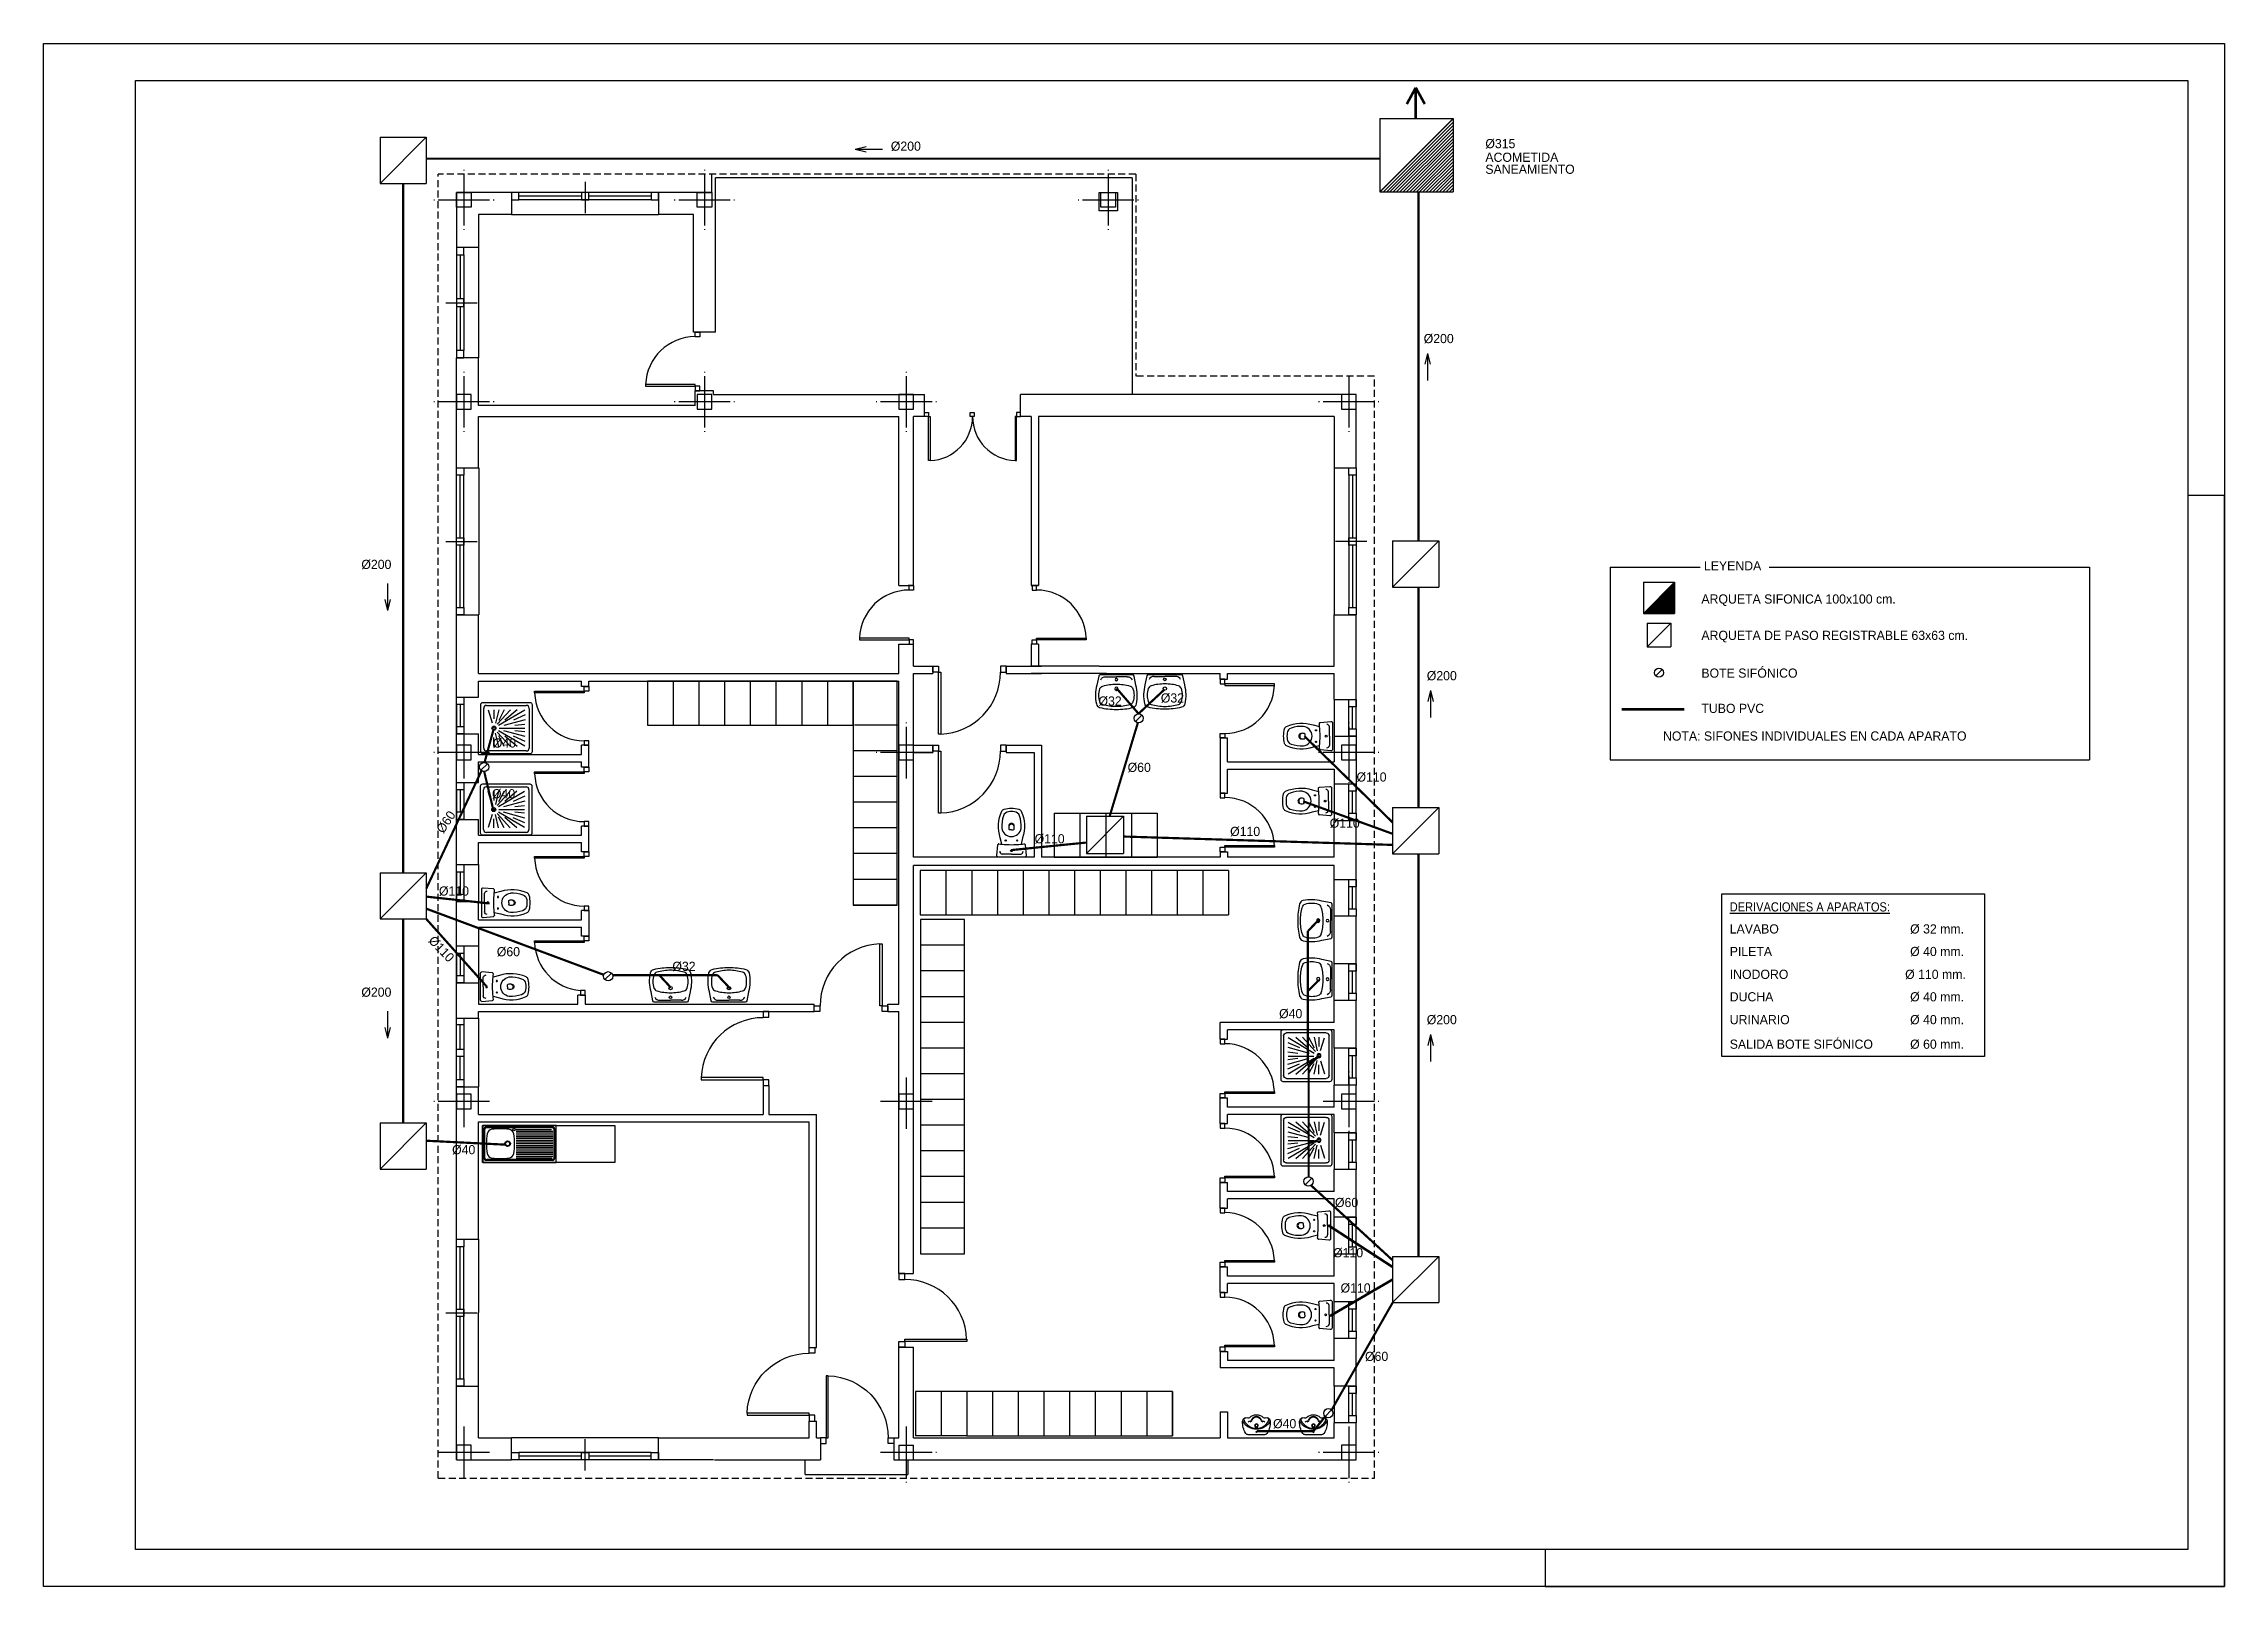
# Model space of a CAD drawing. Header units: millimetres. Extents: x -2831 to 26869, y -2147 to 18853.
import ezdxf

# ---------------------------------------------------------------- set-up
doc = ezdxf.new("R2010")
doc.units = ezdxf.units.MM
doc.header["$LTSCALE"] = 15
for name, pattern in [('CYPELINEA', [0]), ('PUNTOS', [0.25, 0, -0.25]), ('TRAZOS', [19.05, 12.7, -6.35])]:
    doc.linetypes.add(name, pattern=pattern)
for name, color, linetype in [('00-SANEAMIENTO', 4, 'Continuous'), ('015', 1, 'Continuous'), ('07', 6, 'Continuous'), ('CARPINTERIA', 1, 'Continuous'), ('CUBIERTA', 2, 'Continuous'), ('MOBI', 2, 'Continuous'), ('PILAR_EJES', 1, 'CYPELINEA'), ('PILAR_RECT', 2, 'CYPELINEA'), ('SANITARIOS', 1, 'Continuous'), ('TABIQUERIA', 5, 'Continuous')]:
    doc.layers.add(name, color=color, linetype=linetype)
doc.styles.add('STYLE1', font='')
doc.styles.get('STYLE1').set_extended_font_data('Univers')

# ---------------------------------------------------------------- blocks, each defined once
blk = doc.blocks.new('A$C210814F2')
at = {"layer": 'CARPINTERIA'}
for points in [[(-237, 686), (-315, 686), (-315, 608), (-237, 608)], [(-237, -314), (-315, -314), (-315, -236), (-237, -236)], [(-237, -236), (-237, -207), (607, -207), (607, -236)]]:
    blk.add_lwpolyline(points, close=True, dxfattribs=at)
blk.add_arc((-237, -236), 844, 1.9991, 90, dxfattribs=at)
blk = doc.blocks.new('ENC')
for points in [[(0, 0), (0, 297), (-10, 297)], [(-185, 10), (-185, 0), (0, 0)]]:
    blk.add_lwpolyline(points)
blk = doc.blocks.new('A2h')
at = {"layer": '015'}
blk.add_lwpolyline([(-594, 0), (-594, 420), (0, 420), (0, 0)], close=True, dxfattribs=at)
at = {"layer": '07'}
blk.add_lwpolyline([(-569, 10), (-569, 410), (-10, 410), (-10, 10)], close=True, dxfattribs=at)
at = {"layer": '015'}
blk.add_blockref('ENC', (0, 0), dxfattribs=at)
blk = doc.blocks.new('012302')
for p, q in [((-0.31, -0.62), (-0.31, -0.08)), ((-0.27, -0.04), (0.27, -0.04)), ((-0.25, -0.18), (-0.125, -0.18)), ((-0.25, -0.245), (-0.068, -0.203)), ((-0.25, -0.405), (-0.055, -0.225)), ((-0.25, -0.32), (-0.105, -0.245)), ((-0.246, -0.6), (-0.035, -0.243)), ((-0.069, -0.159), (-0.245, -0.105)), ((-0.005, -0.6), (-0.005, -0.25)), ((0.246, -0.6), (0.035, -0.243)), ((0.25, -0.405), (0.055, -0.225)), ((0.25, -0.245), (0.068, -0.203)), ((0.069, -0.159), (0.245, -0.105)), ((0.25, -0.32), (0.105, -0.245)), ((0.25, -0.18), (0.125, -0.18)), ((0.31, -0.08), (0.31, -0.62)), ((-0.25, -0.495), (-0.11, -0.33)), ((-0.181, -0.604), (-0.111, -0.444)), ((-0.115, -0.603), (-0.035, -0.313)), ((-0.05, -0.601), (-0.035, -0.466)), ((0.115, -0.603), (0.035, -0.313)), ((0.05, -0.601), (0.035, -0.466)), ((0.25, -0.495), (0.11, -0.33)), ((0.181, -0.604), (0.111, -0.444)), ((0.27, -0.66), (-0.27, -0.66))]:
    blk.add_line(p, q)
blk.add_lwpolyline([(-0.35, -0.67), (-0.35, -0.03, -0.414214), (-0.32, 0), (0.32, 0, -0.414214), (0.35, -0.03), (0.35, -0.67, -0.414214), (0.32, -0.7), (-0.32, -0.7, -0.414214)], format="xyb", close=True)
for radius in [0.0275, 0.0169, 0.0169]:
    blk.add_circle((0, -0.18), radius)
for centre, start, end in [((-0.27, -0.08), 90, 180), ((0.27, -0.08), 0, 90), ((-0.27, -0.62), 180, 270), ((0.27, -0.62), 270, 0)]:
    blk.add_arc(centre, 0.04, start, end)
blk = doc.blocks.new('012114')
for p, q in [((0, -0.041), (-0.126, -0.041)), ((0, -0.041), (0.126, -0.041)), ((0, -0.372), (-0.025, -0.372)), ((0, -0.372), (0.025, -0.372))]:
    blk.add_line(p, q)
blk.add_lwpolyline([(0.17, -0.179, 0.006856), (0.131, -0.175), (0.152, -0.264, -0.190618), (0.133, -0.625, -0.225225), (0.1, -0.652, -0.063558), (0, -0.665, -0.063558), (-0.1, -0.652, -0.225225), (-0.133, -0.625, -0.190618), (-0.152, -0.264), (-0.131, -0.175, 0.006856), (-0.17, -0.179, -0.425204), (-0.187, -0.165), (-0.2, -0.024, -0.440217), (-0.179, 0), (0, 0), (0.179, 0, -0.440217), (0.2, -0.024), (0.187, -0.165)], format="xyb")
for centre, radius in [((-0.078, -0.225), 0.008), ((0, -0.087), 0.0125), ((0.078, -0.225), 0.008)]:
    blk.add_circle(centre, radius)
for centre, radius, start, end in [((-0.122, -0.078), 0.0372, 96.0407, 181.7016), ((0, -0.412), 0.133, 6.8934, 173.1066), ((0, -1.582), 1.413, 90, 95.3323), ((0, -1.582), 1.413, 84.6677, 90), ((0.122, -0.078), 0.0372, 358.2984, 83.9593), ((0.172, -0.164), 0.015, 263.0963, 355.2379), ((0.314, -0.419), 0.447, 176.9791, 198.8669), ((-0.033, -0.538), 0.08, 198.8669, 263.0722), ((0.087, -0.406), 0.125, 168.5881, 191.4119), ((0, -0.408), 0.0386, 195.7788, 344.2212), ((-0.025, -0.382), 0.01, 90, 180), ((0, -0.422), 0.0366, 195.2314, 344.7686), ((0.025, -0.382), 0.01, 0, 90), ((-0.087, -0.406), 0.125, 348.5881, 11.4119), ((0.033, -0.538), 0.08, 276.9278, 341.1331), ((-0.314, -0.419), 0.447, 341.1331, 3.0209), ((0, -0.268), 0.352, 263.0722, 270), ((0, -0.268), 0.352, 270, 276.9278)]:
    blk.add_arc(centre, radius, start, end)
blk = doc.blocks.new('012102')
for p in [(-0.148, -0.025), (0.148, -0.025)]:
    blk.add_line(p, (0, -0.025))
blk.add_lwpolyline([(0.221, 0, -0.356176), (0.241, -0.016), (0.266, -0.14, -0.119815), (0.273, -0.396, -0.294219), (0.228, -0.444, -0.064372), (0, -0.47, -0.064372), (-0.228, -0.444, -0.294219), (-0.273, -0.396, -0.119815), (-0.266, -0.14), (-0.241, -0.016, -0.356176), (-0.221, 0), (0, 0)], format="xyb", close=True)
at = {"linetype": 'PUNTOS'}
for centre in [(-0.1, -0.065), (0.1, -0.065)]:
    blk.add_circle(centre, 0.015, dxfattribs=at)
for centre, radius in [((0, -0.19), 0.023), ((0, -0.065), 0.0175)]:
    blk.add_circle(centre, radius)
for centre, radius, start, end in [((0.04, -0.279), 0.28, 161.6517, 198.3483), ((-0.169, -0.21), 0.06, 106.3491, 161.6517), ((-0.151, -0.092), 0.067, 87.0352, 159.0483), ((-0.007, -0.761), 0.634, 89.3416, 106.3491), ((0.007, -0.761), 0.634, 73.6509, 90.6584), ((0.151, -0.092), 0.067, 20.9517, 92.9648), ((0.169, -0.21), 0.06, 18.3483, 73.6509), ((-0.04, -0.279), 0.28, 341.6517, 18.3483), ((-0.169, -0.349), 0.06, 198.3483, 253.6509), ((-0.007, 0.202), 0.634, 253.6509, 270.6584), ((0.007, 0.202), 0.634, 269.3416, 286.3491), ((0.169, -0.349), 0.06, 286.3491, 341.6517)]:
    blk.add_arc(centre, radius, start, end)
blk = doc.blocks.new('012304P')
blk.add_lwpolyline([(0, 0), (0.139, 0, -0.259052), (0.182, -0.024, -0.1508), (0.235, -0.226, -0.510627), (0.149, -0.288, 0.270755), (0.115, -0.296, -0.187142), (0, -0.34, -0.187142), (-0.115, -0.296, 0.270755), (-0.149, -0.288, -0.510627), (-0.235, -0.226, -0.1508), (-0.182, -0.024, -0.259052), (-0.139, 0)], format="xyb", close=True)
for centre, radius, start, end in [((-0.001, -0.38), 0.28, 89.8755, 146.7496), ((-0.18, -0.256), 0.0335, 161.2025, 248.7958), ((-0.001, -0.341), 0.231, 89.6858, 155.5464), ((-0.107, -0.184), 0.0451, 217.5015, 267.7203), ((-0.111, -0.253), 0.0242, 23.2605, 86.4228), ((-0.093, -0.21), 0.0141, 199.0265, 265.042), ((-0.111, -0.253), 0.0342, 23.2605, 60.8345), ((0.001, -0.217), 0.093, 196.7314, 269.566), ((0.001, -0.217), 0.083, 196.7314, 269.566), ((0, -0.155), 0.0312, 90, 270), ((0, -0.155), 0.023, 90, 270), ((0, -0.05), 0.0102, 90, 270), ((0, -0.05), 0.0102, 270, 90), ((0.001, -0.38), 0.28, 33.2504, 90.1245), ((0.001, -0.341), 0.231, 24.4536, 90.3142), ((0, -0.155), 0.0312, 270, 90), ((0, -0.155), 0.023, 270, 90), ((-0.001, -0.217), 0.083, 270.434, 343.2686), ((-0.001, -0.217), 0.093, 270.434, 343.2686), ((0.111, -0.253), 0.0342, 119.1655, 156.7395), ((0.111, -0.253), 0.0242, 93.5772, 156.7395), ((0.093, -0.21), 0.0141, 274.958, 340.9735), ((0.107, -0.184), 0.0451, 272.2797, 322.4985), ((0.18, -0.256), 0.0335, 291.2042, 18.7975)]:
    blk.add_arc(centre, radius, start, end)
blk = doc.blocks.new('URINARIO')
at = {"xscale": 10, "yscale": 10, "zscale": 10}
blk.add_blockref('012304P', (-769092.74, 315278.79), dxfattribs=at)
blk = doc.blocks.new('013101')
for p, q in [((-0.55, 0), (-0.55, -0.55)), ((0.55, 0), (-0.55, 0)), ((0.55, -0.55), (0.55, 0)), ((-0.534, -0.064), (-0.534, -0.476)), ((-0.523, -0.064), (-0.523, -0.476)), ((0.49, -0.02), (-0.49, -0.02)), ((0.49, -0.031), (-0.49, -0.031)), ((-0.046, -0.057), (0.479, -0.057)), ((-0.046, -0.084), (0.501, -0.084)), ((-0.046, -0.11), (0.501, -0.11)), ((-0.046, -0.137), (0.501, -0.137)), ((-0.046, -0.164), (0.501, -0.164)), ((-0.046, -0.19), (0.501, -0.19)), ((-0.046, -0.217), (0.501, -0.217)), ((-0.046, -0.243), (0.501, -0.243)), ((-0.046, -0.27), (0.501, -0.27)), ((-0.046, -0.296), (0.501, -0.296)), ((-0.046, -0.323), (0.501, -0.323)), ((0.523, -0.476), (0.523, -0.064)), ((0.534, -0.476), (0.534, -0.064)), ((-0.55, -0.55), (0.55, -0.55)), ((0.49, -0.509), (-0.49, -0.509)), ((0.49, -0.52), (-0.49, -0.52)), ((-0.046, -0.349), (0.501, -0.349)), ((-0.046, -0.376), (0.501, -0.376)), ((-0.046, -0.402), (0.501, -0.402)), ((-0.046, -0.429), (0.501, -0.429)), ((-0.046, -0.456), (0.501, -0.456)), ((-0.046, -0.482), (0.493, -0.482))]:
    blk.add_line(p, q)
for centre, radius in [((-0.177, -0.27), 0.0418), ((-0.177, -0.27), 0.0303), ((-0.082, -0.059), 0.0179)]:
    blk.add_circle(centre, radius)
for centre, radius, start, end in [((-0.49, -0.064), 0.044, 90, 180), ((-0.49, -0.064), 0.033, 90, 180), ((0.33, -0.27), 0.826, 169.6188, 180), ((0.33, -0.27), 0.826, 180, 190.3812), ((-0.401, -0.136), 0.0826, 97.23, 169.6188), ((-0.284, -1.279), 1.232, 89.999, 95.9178), ((-0.284, -1.279), 1.232, 84.0822, 90.001), ((-0.167, -0.136), 0.0826, 10.3812, 82.77), ((-0.898, -0.27), 0.826, 0, 10.3812), ((-0.898, -0.27), 0.826, 349.6188, 0), ((0.49, -0.064), 0.044, 0, 90), ((0.49, -0.064), 0.033, 0, 90), ((-0.49, -0.476), 0.044, 180, 270), ((-0.49, -0.476), 0.033, 180, 270), ((-0.401, -0.404), 0.0826, 190.3812, 262.77), ((-0.284, 0.74), 1.232, 264.0822, 270.001), ((-0.284, 0.74), 1.232, 269.999, 275.9178), ((-0.167, -0.404), 0.0826, 277.23, 349.6188), ((0.49, -0.476), 0.033, 270, 0), ((0.49, -0.476), 0.044, 270, 0)]:
    blk.add_arc(centre, radius, start, end)
blk = doc.blocks.new('FREGADERO')
at = {"xscale": 1000, "yscale": 1000, "zscale": 1000}
blk.add_blockref('013101', (6, 6), dxfattribs=at)

msp = doc.modelspace()

# ---------------------------------------------------------------- hatches: boundary and pattern name
at = {"layer": '00-SANEAMIENTO'}
h = msp.add_hatch(dxfattribs=at)
h.set_pattern_fill('ANSI31', color=1, scale=10, style=0)
h.set_pattern_definition([(45, (-1092.658, 236.29), (-22.45064, 22.45064), [])])
h.paths.add_polyline_path([(15365, 16834), (16365, 16834), (16365, 17834)])
h = msp.add_hatch(dxfattribs=at)
h.set_pattern_fill('ANSI31', color=1, scale=4.25, style=0)
h.set_pattern_definition([(45, (11961.474, 4041.774), (-9.541522, 9.541522), [])])
h.paths.add_polyline_path([(18956, 11096), (19381, 11096), (19381, 11521)])

# ---------------------------------------------------------------- linework, layer by layer
for p, q in [((19124, 10246), (19213, 10334)), ((12037, 9625), (12126, 9713)), ((3124, 8962), (3212, 9051)), ((4814, 6113), (4902, 6202)), ((14351, 3321), (14440, 3409)), ((14622, 165), (14710, 254))]:
    msp.add_line(p, q)
for centre in [(19168, 10290), (12082, 9669), (3168, 9007), (4858, 6158), (14395, 3365), (14666, 210)]:
    msp.add_circle(centre, 62.5)
for p, q in [((15365, 17834), (15365, 16834)), ((15365, 17834), (16365, 17834)), ((15365, 16834), (16365, 17834)), ((16365, 17834), (16365, 16834)), ((1750, 17580), (2380, 17580)), ((1750, 16950), (2380, 17580)), ((1750, 17580), (1750, 16950)), ((2380, 17580), (2380, 16950)), ((1750, 16950), (2380, 16950)), ((15365, 16834), (16365, 16834)), ((15541, 12085), (16171, 12085)), ((15541, 11455), (16171, 12085)), ((15541, 12085), (15541, 11455)), ((16171, 12085), (16171, 11455)), ((15541, 11455), (16171, 11455)), ((18956, 11521), (19381, 11521)), ((18956, 11096), (19381, 11521)), ((18956, 11521), (18958, 11096)), ((19381, 11521), (19381, 11096)), ((18956, 11096), (19381, 11096)), ((19009, 10963), (19009, 10644)), ((19009, 10963), (19328, 10963)), ((19009, 10644), (19328, 10963)), ((19328, 10963), (19328, 10644)), ((19009, 10644), (19328, 10644)), ((11371, 8335), (11875, 8335)), ((11371, 7831), (11875, 8335)), ((11371, 8335), (11371, 7831)), ((11875, 8335), (11875, 7831)), ((15541, 8454), (16171, 8454)), ((15541, 7824), (16171, 8454)), ((15541, 8454), (15541, 7824)), ((16171, 8454), (16171, 7824)), ((11371, 7831), (11875, 7831)), ((15541, 7824), (16171, 7824)), ((1750, 7568), (2380, 7568)), ((1750, 6938), (2380, 7568)), ((1750, 7568), (1750, 6938)), ((2380, 7568), (2380, 6938)), ((1750, 6938), (2380, 6938)), ((1750, 4161), (2380, 4161)), ((1750, 3531), (2380, 4161)), ((1750, 4161), (1750, 3531)), ((2380, 4161), (2380, 3531)), ((1750, 3531), (2380, 3531)), ((15541, 2345), (16171, 2345)), ((15541, 1715), (16171, 2345)), ((15541, 2345), (15541, 1715)), ((16171, 2345), (16171, 1715)), ((15541, 1715), (16171, 1715))]:
    msp.add_line(p, q, dxfattribs=at)
at = {"layer": '00-SANEAMIENTO', "color": 3}
for p, q in [((8223, 17418), (8371, 17455)), ((8223, 17418), (8593, 17418)), ((8223, 17418), (8371, 17381)), ((16015, 14637), (15978, 14489)), ((16015, 14637), (16015, 14267)), ((16015, 14637), (16052, 14489)), ((1857, 11137), (1857, 11506)), ((1857, 11137), (1820, 11285)), ((1857, 11137), (1894, 11285)), ((16057, 10048), (16020, 9900)), ((16057, 10048), (16057, 9678)), ((16057, 10048), (16094, 9900)), ((1857, 5314), (1857, 5683)), ((1857, 5314), (1820, 5462)), ((1857, 5314), (1894, 5462)), ((16057, 5365), (16020, 5217)), ((16057, 5365), (16057, 4996)), ((16057, 5365), (16094, 5217))]:
    msp.add_line(p, q, dxfattribs=at)
at = {"layer": '00-SANEAMIENTO', "color": 2}
for p, q in [((18504, 11726), (19730, 11726)), ((18504, 11726), (18504, 9106)), ((20669, 11726), (25033, 11726)), ((25033, 11726), (25033, 9106)), ((18504, 9106), (25033, 9106))]:
    msp.add_line(p, q, dxfattribs=at)
at = {"layer": '00-SANEAMIENTO'}
for points, const_width in [([(15856, 18254), (15734, 18031)], 35), ([(15856, 17834), (15856, 18254)], 35), ([(15856, 18254), (15979, 18031)], 35), ([(15365, 17288), (2378, 17288)], 30), ([(2065, 16950), (2065, 7568)], 30), ([(15894, 16834), (15894, 12085)], 30), ([(15894, 11455), (15894, 8454)], 30), ([(12081, 9732), (11781, 10078)], 30), ([(12081, 9732), (12435, 10063)], 30), ([(19515, 9792), (18659, 9792)], 35), ([(3174, 9069), (3297, 9520)], 30), ([(11687, 8335), (12071, 9608)], 30), ([(15541, 8252), (14340, 9426)], 30), ([(2380, 7351), (3132, 8955)], 30), ([(3169, 8944), (3297, 8407)], 30), ([(15541, 8097), (14323, 8539)], 30), ([(15541, 7946), (11875, 8060)], 30), ([(11371, 7978), (10343, 7875)], 30), ([(15894, 7824), (15894, 2345)], 30), ([(2380, 7242), (3242, 7149)], 30), ([(2065, 6938), (2065, 4158)], 30), ([(2380, 7078), (4802, 6176)], 30), ([(2380, 6938), (3194, 6028)], 30), ([(14387, 6772), (14541, 6932)], 30), ([(14387, 4967), (14387, 6772)], 30), ([(4918, 6173), (6347, 6173)], 30), ([(5553, 6173), (5712, 6003)], 30), ([(6347, 6173), (6516, 5994)], 30), ([(14387, 5958), (14541, 6108)], 30), ([(14540, 5073), (14398, 4963)], 35), ([(14398, 3427), (14398, 4963)], 30), ([(2380, 3919), (3472, 3865)], 30), ([(14524, 3920), (14404, 3891)], 35), ([(14429, 3312), (15541, 2292)], 30), ([(14663, 2770), (15541, 2200)], 35), ([(14687, 1533), (15541, 2030)], 35), ([(15541, 1715), (14710, 254)], 30), ([(14622, 165), (14462, -35)], 30), ([(14462, -35), (13695, -35)], 30)]:
    msp.add_lwpolyline(points, dxfattribs=dict(at, const_width=const_width))
at = {"layer": '00-SANEAMIENTO', "color": 2}
msp.add_lwpolyline([(20023, 7280), (23601, 7280), (23601, 5067), (20023, 5067)], close=True, dxfattribs=at)
at = {"layer": 'CARPINTERIA'}
for p, q in [((4543, 16972), (4543, 16546)), ((5443, 16827), (3643, 16827)), ((4493, 16777), (3643, 16777)), ((5443, 16727), (3643, 16727)), ((5443, 16777), (4593, 16777)), ((3543, 16527), (5543, 16527)), ((3093, 16077), (3093, 14577)), ((2793, 15977), (2793, 14677)), ((2843, 15977), (2843, 15377)), ((2893, 15977), (2893, 14677)), ((2648, 15327), (3074, 15327)), ((2843, 15277), (2843, 14677)), ((3097, 13077), (3097, 11077)), ((14743, 13077), (14743, 11077)), ((2793, 11177), (2793, 12977)), ((2843, 12127), (2843, 12977)), ((2893, 11177), (2893, 12977)), ((14943, 12977), (14943, 11177)), ((14993, 12977), (14993, 12127)), ((15043, 12977), (15043, 11177)), ((2648, 12077), (3074, 12077)), ((2843, 11177), (2843, 12027)), ((15188, 12077), (14762, 12077)), ((14993, 12027), (14993, 11177)), ((5743, 10177), (5743, 9577)), ((6093, 10177), (6093, 9577)), ((6443, 10177), (6443, 9577)), ((6793, 10177), (6793, 9577)), ((7143, 10177), (7143, 9577)), ((7493, 10177), (7493, 9577)), ((7843, 10177), (7843, 9577)), ((2793, 9858), (2793, 9458)), ((2843, 9858), (2843, 9558)), ((2893, 9858), (2893, 9558)), ((14743, 9927), (14743, 9427)), ((14943, 9527), (14943, 9927)), ((14993, 9527), (14993, 9827)), ((15043, 9527), (15043, 9927)), ((8810, 9577), (8210, 9577)), ((8793, 9227), (8193, 9227)), ((2793, 8694), (2793, 8294)), ((2843, 8694), (2843, 8394)), ((2893, 8694), (2893, 8394)), ((8793, 8877), (8193, 8877)), ((14743, 8777), (14743, 8277)), ((14943, 8377), (14943, 8777)), ((14993, 8377), (14993, 8677)), ((15043, 8377), (15043, 8777)), ((8793, 8527), (8193, 8527)), ((10933, 8377), (10933, 7777)), ((10933, 8377), (12333, 8377)), ((11283, 8377), (11283, 7777)), ((11633, 8377), (11633, 7777)), ((11983, 8377), (11983, 7777)), ((12333, 8377), (12333, 7777)), ((8793, 8177), (8193, 8177)), ((8793, 7827), (8193, 7827)), ((10933, 7777), (12333, 7777)), ((2793, 7577), (2793, 7177)), ((2843, 7577), (2843, 7277)), ((2893, 7577), (2893, 7277)), ((3093, 7677), (3093, 7177)), ((8793, 7477), (8193, 7477)), ((8793, 7477), (8193, 7477)), ((9458, 7596), (9458, 6996)), ((9808, 7596), (9808, 6996)), ((10158, 7596), (10158, 6996)), ((10508, 7596), (10508, 6996)), ((10858, 7596), (10858, 6996)), ((11208, 7596), (11208, 6996)), ((11558, 7596), (11558, 6996)), ((11908, 7596), (11908, 6996)), ((12258, 7596), (12258, 6996)), ((12608, 7596), (12608, 6996)), ((12958, 7596), (12958, 6996)), ((13308, 7596), (13308, 6996)), ((14743, 6977), (14743, 7477)), ((15043, 7077), (15043, 7477)), ((14943, 7077), (14943, 7377)), ((14993, 7077), (14993, 7377)), ((8793, 7127), (8193, 7127)), ((8793, 7127), (8193, 7127)), ((3093, 6570), (3093, 6070)), ((9712, 6580), (9112, 6580)), ((2793, 6470), (2793, 6070)), ((2843, 6470), (2843, 6170)), ((2893, 6470), (2893, 6170)), ((14743, 5827), (14743, 6327)), ((15043, 5927), (15043, 6327)), ((9712, 6230), (9112, 6230)), ((14943, 5927), (14943, 6227)), ((14993, 5927), (14993, 6227)), ((9712, 5880), (9112, 5880)), ((2793, 4652), (2793, 5498)), ((2843, 5164), (2843, 5498)), ((2893, 5498), (2893, 4752)), ((3093, 5587), (3093, 4652)), ((9712, 5530), (9112, 5530)), ((2843, 4752), (2843, 5064)), ((9712, 5180), (9112, 5180)), ((14743, 5177), (14743, 4677)), ((14943, 4777), (14943, 5177)), ((14993, 4777), (14993, 5077)), ((15043, 4777), (15043, 5177)), ((9712, 4830), (9112, 4830)), ((9712, 4480), (9112, 4480)), ((9712, 4130), (9112, 4130)), ((14743, 4027), (14743, 3527)), ((14943, 3627), (14943, 4027)), ((14993, 3627), (14993, 3927)), ((15043, 3627), (15043, 4027)), ((9712, 3780), (9112, 3780)), ((9712, 3430), (9112, 3430)), ((9712, 3080), (9112, 3080)), ((9712, 2730), (9112, 2730)), ((14743, 2377), (14743, 2877)), ((14943, 2477), (14943, 2877)), ((14993, 2477), (14993, 2777)), ((15043, 2477), (15043, 2877)), ((2793, 677), (2793, 2477)), ((2843, 1627), (2843, 2477)), ((2893, 677), (2893, 2477)), ((3093, 577), (3096, 2577)), ((2648, 1577), (3074, 1577)), ((2843, 677), (2843, 1527)), ((14743, 1227), (14743, 1727)), ((14943, 1327), (14943, 1727)), ((14993, 1327), (14993, 1627)), ((15043, 1327), (15043, 1727)), ((9742, 504), (9043, 504)), ((9043, 504), (9043, -96)), ((9392, 504), (9392, -96)), ((10092, 504), (10092, -96)), ((10442, 504), (10442, -96)), ((10792, 504), (10792, -96)), ((11142, 504), (11142, -96)), ((11492, 504), (11492, -96)), ((11842, 504), (11842, -96)), ((12192, 504), (12192, -96)), ((12542, 504), (12542, -96)), ((14743, 577), (14743, 77)), ((14943, 177), (14943, 577)), ((14993, 177), (14993, 477)), ((15043, 177), (15043, 577)), ((5543, -123), (3543, -123)), ((4543, -568), (4543, -143)), ((5443, -323), (3643, -323)), ((4493, -373), (3643, -373)), ((5443, -423), (3643, -423)), ((5443, -373), (4593, -373))]:
    msp.add_line(p, q, dxfattribs=at)
for points in [[(3643, 16827), (3543, 16827), (3543, 16727), (3643, 16727)], [(4593, 16827), (4493, 16827), (4493, 16727), (4593, 16727)], [(5543, 16827), (5443, 16827), (5443, 16727), (5543, 16727)], [(2793, 16077), (2793, 15977), (2893, 15977), (2893, 16077)], [(2793, 15377), (2793, 15277), (2893, 15277), (2893, 15377)], [(6043, 14927), (6105, 14927), (6105, 14864), (6043, 14864)], [(2793, 14677), (2793, 14577), (2893, 14577), (2893, 14677)], [(6043, 14189), (6043, 14212), (5367, 14212), (5367, 14189)], [(6043, 14127), (6105, 14127), (6105, 14189), (6043, 14189)], [(9165, 13777), (9165, 13832), (9220, 13832), (9220, 13777)], [(9220, 13777), (9241, 13777), (9241, 13177), (9220, 13177)], [(9787, 13777), (9787, 13832), (9843, 13832), (9843, 13777)], [(10420, 13777), (10399, 13777), (10399, 13177), (10420, 13177)], [(10475, 13777), (10475, 13832), (10420, 13832), (10420, 13777)], [(2793, 12977), (2793, 13077), (2893, 13077), (2893, 12977)], [(15043, 13077), (15043, 12977), (14943, 12977), (14943, 13077)], [(2793, 12027), (2793, 12127), (2893, 12127), (2893, 12027)], [(15043, 12127), (15043, 12027), (14943, 12027), (14943, 12127)], [(8956, 11477), (9018, 11477), (9018, 11414), (8956, 11414)], [(10692, 11477), (10630, 11477), (10630, 11414), (10692, 11414)], [(2793, 11077), (2793, 11177), (2893, 11177), (2893, 11077)], [(15043, 11177), (15043, 11077), (14943, 11077), (14943, 11177)], [(8956, 10739), (8956, 10762), (8280, 10762), (8280, 10739)], [(8956, 10677), (9018, 10677), (9018, 10739), (8956, 10739)], [(10692, 10677), (10630, 10677), (10630, 10739), (10692, 10739)], [(10692, 10739), (10692, 10762), (11367, 10762), (11367, 10739)], [(4531, 10102), (4593, 10102), (4593, 10039), (4531, 10039)], [(8193, 10177), (5393, 10177), (5393, 9577), (8193, 9577)], [(8793, 7127), (8793, 10177), (8193, 10177), (8193, 7127)], [(9279, 10299), (9279, 10377), (9357, 10377), (9357, 10299)], [(9357, 10299), (9386, 10299), (9386, 9454), (9357, 9454)], [(10279, 10299), (10279, 10377), (10201, 10377), (10201, 10299)], [(13255, 10202), (13193, 10202), (13193, 10139), (13255, 10139)], [(13255, 10139), (13255, 10116), (13931, 10116), (13931, 10139)], [(2893, 9958), (2893, 9858), (2793, 9858), (2793, 9958)], [(4531, 10039), (4531, 10016), (3855, 10016), (3855, 10039)], [(14943, 9827), (14943, 9927), (15043, 9927), (15043, 9827)], [(2893, 9558), (2893, 9458), (2793, 9458), (2793, 9558)], [(14943, 9427), (14943, 9527), (15043, 9527), (15043, 9427)], [(4531, 9302), (4593, 9302), (4593, 9364), (4531, 9364)], [(9279, 9224), (9279, 9302), (9357, 9302), (9357, 9224)], [(9357, 9224), (9386, 9224), (9386, 8379), (9357, 8379)], [(10279, 9224), (10279, 9302), (10201, 9302), (10201, 9224)], [(13255, 9402), (13193, 9402), (13193, 9464), (13255, 9464)], [(4531, 8939), (4531, 8916), (3855, 8916), (3855, 8939)], [(4531, 9002), (4593, 9002), (4593, 8939), (4531, 8939)], [(2893, 8794), (2893, 8694), (2793, 8694), (2793, 8794)], [(13255, 8652), (13193, 8652), (13193, 8589), (13255, 8589)], [(14943, 8677), (14943, 8777), (15043, 8777), (15043, 8677)], [(2893, 8394), (2893, 8294), (2793, 8294), (2793, 8394)], [(14943, 8277), (14943, 8377), (15043, 8377), (15043, 8277)], [(4531, 8202), (4593, 8202), (4593, 8264), (4531, 8264)], [(4531, 7789), (4531, 7766), (3855, 7766), (3855, 7789)], [(4531, 7852), (4593, 7852), (4593, 7789), (4531, 7789)], [(13255, 7852), (13193, 7852), (13193, 7914), (13255, 7914)], [(13255, 7914), (13255, 7937), (13931, 7937), (13931, 7914)], [(2893, 7677), (2893, 7577), (2793, 7577), (2793, 7677)], [(14943, 7377), (14943, 7477), (15043, 7477), (15043, 7377)], [(2893, 7277), (2893, 7177), (2793, 7177), (2793, 7277)], [(4531, 7052), (4593, 7052), (4593, 7114), (4531, 7114)], [(9712, 2380), (9712, 6930), (9112, 6930), (9112, 2380)], [(14943, 6977), (14943, 7077), (15043, 7077), (15043, 6977)], [(2893, 6570), (2893, 6470), (2793, 6470), (2793, 6570)], [(4531, 6639), (4531, 6616), (3855, 6616), (3855, 6639)], [(4531, 6702), (4593, 6702), (4593, 6639), (4531, 6639)], [(8587, 5754), (8557, 5754), (8557, 6599), (8587, 6599)], [(14943, 6227), (14943, 6327), (15043, 6327), (15043, 6227)], [(2893, 6170), (2893, 6070), (2793, 6070), (2793, 6170)], [(4481, 5902), (4543, 5902), (4543, 5964), (4481, 5964)], [(6969, 5599), (7047, 5599), (7047, 5677), (6969, 5677)], [(7738, 5754), (7738, 5677), (7661, 5677), (7661, 5754)], [(8665, 5754), (8665, 5677), (8587, 5677), (8587, 5754)], [(14943, 5827), (14943, 5927), (15043, 5927), (15043, 5827)], [(2793, 5498), (2793, 5587), (2893, 5587), (2893, 5498)], [(2793, 5064), (2793, 5164), (2893, 5164), (2893, 5064)], [(13255, 5302), (13193, 5302), (13193, 5239), (13255, 5239)], [(14943, 5077), (14943, 5177), (15043, 5177), (15043, 5077)], [(6969, 4750), (6969, 4780), (6124, 4780), (6124, 4750)], [(14943, 4677), (14943, 4777), (15043, 4777), (15043, 4677)], [(2793, 4652), (2793, 4752), (2893, 4752), (2893, 4652)], [(6969, 4673), (7047, 4673), (7047, 4750), (6969, 4750)], [(13255, 4502), (13193, 4502), (13193, 4564), (13255, 4564)], [(13255, 4564), (13255, 4587), (13931, 4587), (13931, 4564)], [(13255, 4152), (13193, 4152), (13193, 4089), (13255, 4089)], [(14943, 3927), (14943, 4027), (15043, 4027), (15043, 3927)], [(14943, 3527), (14943, 3627), (15043, 3627), (15043, 3527)], [(13255, 3352), (13193, 3352), (13193, 3414), (13255, 3414)], [(13255, 3414), (13255, 3437), (13931, 3437), (13931, 3414)], [(13255, 3002), (13193, 3002), (13193, 2939), (13255, 2939)], [(14943, 2777), (14943, 2877), (15043, 2877), (15043, 2777)], [(2793, 2477), (2793, 2577), (2893, 2577), (2893, 2477)], [(14943, 2377), (14943, 2477), (15043, 2477), (15043, 2377)], [(13255, 2202), (13193, 2202), (13193, 2264), (13255, 2264)], [(13255, 2264), (13255, 2287), (13931, 2287), (13931, 2264)], [(13255, 1852), (13193, 1852), (13193, 1789), (13255, 1789)], [(2793, 1527), (2793, 1627), (2893, 1627), (2893, 1527)], [(14943, 1627), (14943, 1727), (15043, 1727), (15043, 1627)], [(14943, 1227), (14943, 1327), (15043, 1327), (15043, 1227)], [(13255, 1052), (13193, 1052), (13193, 1114), (13255, 1114)], [(13255, 1114), (13255, 1137), (13931, 1137), (13931, 1114)], [(2793, 577), (2793, 677), (2893, 677), (2893, 577)], [(12542, 504), (9742, 504), (9742, -96), (12542, -96)], [(14943, 477), (14943, 577), (15043, 577), (15043, 477)], [(14943, 77), (14943, 177), (15043, 177), (15043, 77)], [(3643, -423), (3543, -423), (3543, -323), (3643, -323)], [(4593, -423), (4493, -423), (4493, -323), (4593, -323)], [(5543, -423), (5443, -423), (5443, -323), (5543, -323)]]:
    msp.add_lwpolyline(points, close=True, dxfattribs=at)
for points in [[(13308, 7596), (9108, 7596), (9108, 6996), (13308, 6996)], [(9742, -96), (9043, -96)]]:
    msp.add_lwpolyline(points, dxfattribs=at)
for centre, radius, start, end in [((6043, 14189), 676, 90, 178.0009), ((9220, 13777), 600, 271.9991, 0), ((10420, 13777), 600, 180, 268.0009), ((8956, 10739), 676, 90, 178.0009), ((10692, 10739), 676, 1.9991, 90), ((9357, 10299), 844, 271.9991, 0), ((13255, 10139), 676, 270, 358.0009), ((4531, 10039), 676, 181.9991, 270), ((9357, 9224), 844, 271.9991, 0), ((4531, 8939), 676, 181.9991, 270), ((13255, 7914), 676, 1.9991, 90), ((4531, 7789), 676, 181.9991, 270), ((4534, 6641), 679, 182.1282, 265.4635), ((8587, 5754), 844, 91.9991, 180), ((6969, 4750), 844, 90, 178.0009), ((13255, 4564), 676, 1.9991, 90), ((13255, 3414), 676, 1.9991, 90), ((13255, 2264), 676, 1.9991, 90), ((13255, 1114), 676, 1.9991, 90)]:
    msp.add_arc(centre, radius, start, end, dxfattribs=at)
at = {"layer": 'CUBIERTA', "linetype": 'TRAZOS', "ltscale": 0.5}
for p, q in [((2543, -673), (2543, 17077)), ((12043, 17077), (2543, 17077)), ((2543, -673), (2543, 17077)), ((12043, 17077), (2543, 17077)), ((12043, 17077), (12043, 14327)), ((12043, 17077), (12043, 14327)), ((15293, 14327), (12043, 14327)), ((15293, 14327), (12043, 14327)), ((15293, -673), (15293, 14327)), ((15293, -673), (15293, 14327)), ((2543, -673), (15293, -673)), ((2543, -673), (15293, -673)), ((2543, -673), (15293, -673))]:
    msp.add_line(p, q, dxfattribs=at)
at = {"layer": 'MOBI'}
msp.add_lwpolyline([(3148, 3625), (3148, 4125), (4948, 4125), (4948, 3625)], close=True, dxfattribs=at)
at = {"layer": 'PILAR_EJES'}
for p, q in [((2893, 17137), (2893, 17127)), ((2893, 17077), (2893, 16377)), ((6168, 17137), (6168, 17127)), ((6168, 17077), (6168, 16377)), ((11668, 17137), (11668, 17127)), ((11668, 17077), (11668, 16377)), ((2483, 16727), (2493, 16727)), ((2543, 16727), (3243, 16727)), ((3293, 16727), (3303, 16727)), ((5758, 16727), (5768, 16727)), ((5818, 16727), (6518, 16727)), ((6568, 16727), (6578, 16727)), ((11258, 16727), (11268, 16727)), ((11318, 16727), (12018, 16727)), ((12068, 16727), (12078, 16727)), ((2893, 16327), (2893, 16317)), ((6168, 16327), (6168, 16317)), ((11668, 16327), (11668, 16317)), ((2893, 14387), (2893, 14377)), ((2893, 14387), (2893, 14377)), ((2893, 14327), (2893, 13627)), ((6168, 14387), (6168, 14377)), ((6168, 14327), (6168, 13627)), ((8918, 14387), (8918, 14377)), ((8918, 14327), (8918, 13627)), ((14943, 14327), (14943, 13627)), ((2493, 13977), (2483, 13977)), ((3243, 13977), (2543, 13977)), ((3303, 13977), (3293, 13977)), ((5768, 13977), (5758, 13977)), ((6518, 13977), (5818, 13977)), ((6578, 13977), (6568, 13977)), ((8518, 13977), (8508, 13977)), ((9268, 13977), (8568, 13977)), ((9328, 13977), (9318, 13977)), ((14543, 13977), (14533, 13977)), ((15293, 13977), (14593, 13977)), ((15353, 13977), (15343, 13977)), ((2893, 13577), (2893, 13567)), ((6168, 13577), (6168, 13567)), ((8918, 13577), (8918, 13567)), ((14943, 13577), (14943, 13567)), ((2893, 9552), (2893, 8852)), ((8918, 9612), (8918, 9602)), ((8918, 9552), (8918, 8852)), ((14943, 9612), (14943, 9602)), ((14943, 9552), (14943, 8852)), ((2493, 9202), (2483, 9202)), ((3243, 9202), (2543, 9202)), ((2893, 9112), (2893, 9102)), ((8518, 9202), (8508, 9202)), ((9268, 9202), (8568, 9202)), ((14543, 9202), (14533, 9202)), ((15293, 9202), (14593, 9202)), ((15353, 9202), (15343, 9202)), ((14943, 8802), (14943, 8792)), ((2893, 4802), (2893, 4102)), ((8918, 4779), (8918, 4079)), ((14943, 4862), (14943, 4852)), ((14943, 4802), (14943, 4102)), ((2493, 4452), (2483, 4452)), ((3243, 4452), (2543, 4452)), ((9268, 4452), (8568, 4452)), ((15293, 4452), (14593, 4452)), ((15353, 4452), (15343, 4452)), ((14943, 4052), (14943, 4042)), ((2893, 27), (2893, -673)), ((8918, 27), (8918, -673)), ((14943, 87), (14943, 77)), ((14943, 27), (14943, -673)), ((3243, -323), (2543, -323)), ((9268, -323), (8568, -323)), ((9328, -323), (9318, -323)), ((14543, -323), (14533, -323)), ((15293, -323), (14593, -323)), ((15353, -323), (15343, -323)), ((8918, -723), (8918, -733)), ((14943, -723), (14943, -733))]:
    msp.add_line(p, q, dxfattribs=at)
at = {"layer": 'PILAR_RECT'}
for p, q in [((2793, 16827), (2993, 16827)), ((2793, 16627), (2793, 16827)), ((2993, 16827), (2993, 16627)), ((6068, 16827), (6268, 16827)), ((6068, 16627), (6068, 16827)), ((6268, 16827), (6268, 16627)), ((11568, 16827), (11768, 16827)), ((11568, 16627), (11568, 16827)), ((11768, 16827), (11768, 16627)), ((2993, 16627), (2793, 16627)), ((6268, 16627), (6068, 16627)), ((11768, 16627), (11568, 16627)), ((2793, 14077), (2793, 13877)), ((2993, 14077), (2793, 14077)), ((2993, 13877), (2993, 14077)), ((6268, 14077), (6068, 14077)), ((6068, 14077), (6068, 13877)), ((6268, 13877), (6268, 14077)), ((8818, 14077), (8818, 13877)), ((9018, 14077), (8818, 14077)), ((9018, 13877), (9018, 14077)), ((14843, 14077), (14843, 13877)), ((15043, 14077), (14843, 14077)), ((15043, 13877), (15043, 14077)), ((2793, 13877), (2993, 13877)), ((6068, 13877), (6268, 13877)), ((8818, 13877), (9018, 13877)), ((14843, 13877), (15043, 13877)), ((2793, 9302), (2793, 9102)), ((2993, 9302), (2793, 9302)), ((2993, 9102), (2993, 9302)), ((9018, 9302), (8818, 9302)), ((8818, 9302), (8818, 9102)), ((9018, 9102), (9018, 9302)), ((15043, 9302), (14843, 9302)), ((14843, 9302), (14843, 9102)), ((15043, 9102), (15043, 9302)), ((2793, 9102), (2993, 9102)), ((8818, 9102), (9018, 9102)), ((14843, 9102), (15043, 9102)), ((2793, 4552), (2793, 4352)), ((2993, 4552), (2793, 4552)), ((2993, 4352), (2993, 4552)), ((9018, 4552), (8818, 4552)), ((8818, 4552), (8818, 4352)), ((9018, 4352), (9018, 4552)), ((15043, 4552), (14843, 4552)), ((15043, 4352), (15043, 4552)), ((2793, 4352), (2993, 4352)), ((8818, 4352), (9018, 4352)), ((14843, 4352), (15043, 4352)), ((2793, -223), (2793, -423)), ((2993, -223), (2793, -223)), ((2993, -423), (2993, -223)), ((8818, -223), (8818, -423)), ((8818, -223), (9018, -223)), ((9018, -423), (9018, -223)), ((14843, -223), (14843, -423)), ((15043, -223), (14843, -223)), ((15043, -423), (15043, -223)), ((2793, -423), (2993, -423)), ((8818, -423), (9018, -423)), ((14843, -423), (15043, -423))]:
    msp.add_line(p, q, dxfattribs=at)
msp.add_lwpolyline([(14843, 4552), (14843, 4352)], dxfattribs=at)
at = {"layer": 'TABIQUERIA'}
for p, q in [((11993, 17027), (6318, 17027)), ((6318, 14927), (6318, 17027)), ((11993, 17027), (11993, 14077)), ((3543, 16827), (2793, 16827)), ((2793, 16827), (2793, 16077)), ((3543, 16827), (3543, 16527)), ((6268, 16827), (5543, 16827)), ((5543, 16827), (5543, 16527)), ((3543, 16527), (3093, 16527)), ((3093, 16527), (3093, 16077)), ((6018, 16527), (5543, 16527)), ((6018, 14927), (6018, 16527)), ((3093, 16077), (2793, 16077)), ((6318, 14927), (6018, 14927)), ((3093, 14577), (2793, 14577)), ((2793, 13077), (2793, 14577)), ((3093, 13927), (3093, 14577)), ((6043, 13927), (6043, 14127)), ((6293, 14127), (6043, 14127)), ((6293, 14077), (6293, 14127)), ((6293, 14077), (8693, 14077)), ((8693, 14077), (9165, 14077)), ((15043, 14077), (10475, 14077)), ((15043, 13077), (15043, 14077)), ((6043, 13927), (3093, 13927)), ((3093, 13077), (3093, 13777)), ((3093, 13777), (8818, 13777)), ((8818, 11477), (8818, 13777)), ((9018, 11477), (9018, 13777)), ((9165, 13777), (9018, 13777)), ((10616, 13777), (10475, 13777)), ((10616, 13777), (10616, 11477)), ((10716, 13777), (10716, 11477)), ((14743, 13777), (10716, 13777)), ((2793, 13077), (3093, 13077)), ((14743, 13077), (15043, 13077)), ((8818, 11477), (9018, 11477)), ((9018, 11477), (8943, 11477)), ((10716, 11477), (10616, 11477)), ((10616, 11477), (10716, 11477)), ((2793, 7502), (2793, 11077)), ((2793, 11077), (3093, 11077)), ((3093, 10277), (3093, 11077)), ((14743, 11077), (15043, 11077)), ((14743, 10377), (14743, 11077)), ((15043, 9927), (15043, 11077)), ((8818, 10677), (9018, 10677)), ((8818, 10277), (8818, 10677)), ((9018, 10377), (9018, 10677)), ((10716, 10677), (10616, 10677)), ((10616, 10677), (10616, 10377)), ((10716, 10677), (10716, 10377)), ((3093, 10277), (8818, 10277)), ((3093, 10177), (4493, 10177)), ((3093, 9958), (3093, 10177)), ((4593, 10177), (8818, 10177)), ((8818, 5777), (8818, 10177)), ((9018, 10377), (9279, 10377)), ((9018, 10277), (9279, 10277)), ((9018, 9302), (9018, 10277)), ((10279, 10377), (10759, 10377)), ((10279, 10277), (10759, 10277)), ((11543, 10377), (10616, 10377)), ((11643, 10277), (10616, 10277)), ((11543, 10377), (14743, 10377)), ((11643, 10277), (13193, 10277)), ((13193, 10202), (13193, 10277)), ((13193, 10202), (13293, 10202)), ((13293, 10202), (13293, 10277)), ((13293, 10277), (14743, 10277)), ((14743, 9927), (14743, 10277)), ((14743, 9927), (15043, 9927)), ((3093, 9177), (3093, 9458)), ((4593, 9302), (4493, 9302)), ((4493, 9177), (4493, 9302)), ((4593, 9002), (4593, 9302)), ((9018, 9302), (9279, 9302)), ((10279, 9302), (10759, 9302)), ((10759, 9302), (10759, 7777)), ((13193, 9402), (13293, 9402)), ((13193, 9402), (13193, 8977)), ((13293, 9077), (13293, 9402)), ((14743, 9427), (15043, 9427)), ((14743, 9427), (14743, 9077)), ((15043, 9427), (15043, 8777)), ((3093, 9177), (4493, 9177)), ((3093, 9077), (4493, 9077)), ((3093, 8794), (3093, 9077)), ((4493, 9002), (4493, 9077)), ((4593, 9002), (4493, 9002)), ((9018, 9202), (9279, 9202)), ((9018, 7777), (9018, 9202)), ((10279, 9202), (10659, 9202)), ((10659, 9202), (10659, 7777)), ((13193, 8977), (13193, 8652)), ((13293, 9077), (14743, 9077)), ((13293, 8652), (13293, 8977)), ((13293, 8977), (14743, 8977)), ((14743, 8977), (14743, 8777)), ((13193, 8652), (13293, 8652)), ((14743, 8777), (15043, 8777)), ((3093, 8077), (3093, 8294)), ((3093, 8077), (4493, 8077)), ((4593, 8202), (4493, 8202)), ((4493, 8077), (4493, 8202)), ((4593, 7852), (4593, 8202)), ((14743, 8277), (15043, 8277)), ((14743, 7777), (14743, 8277)), ((15043, 7477), (15043, 8277)), ((3093, 7977), (4493, 7977)), ((3093, 7677), (3093, 7977)), ((4493, 7852), (4493, 7977)), ((4593, 7852), (4493, 7852)), ((10243, 7777), (9018, 7777)), ((10659, 7777), (10243, 7777)), ((13193, 7777), (10759, 7777)), ((13193, 7852), (13293, 7852)), ((13193, 7852), (13193, 7777)), ((13293, 7852), (13293, 7777)), ((14743, 7777), (13293, 7777)), ((2793, 5241), (2793, 7577)), ((14743, 7666), (9018, 7666)), ((9018, 2110), (9018, 7666)), ((14743, 7477), (14743, 7666)), ((14743, 7477), (15043, 7477)), ((3093, 6927), (3093, 7177)), ((3093, 6927), (4493, 6927)), ((4493, 6927), (4493, 7052)), ((4593, 7052), (4493, 7052)), ((4593, 7052), (4493, 7052)), ((4593, 7052), (4593, 6702)), ((15043, 6977), (14743, 6977)), ((14743, 6327), (14743, 6977)), ((15043, 6327), (15043, 6977)), ((3093, 6827), (4493, 6827)), ((4493, 6702), (4493, 6827)), ((4593, 6702), (4493, 6702)), ((15043, 6327), (14743, 6327)), ((3093, 5777), (4443, 5777)), ((3093, 5677), (7661, 5677)), ((3093, 5587), (3093, 5677)), ((4443, 5777), (4443, 5902)), ((4543, 5902), (4443, 5902)), ((4443, 5677), (4543, 5677)), ((4543, 5902), (4543, 5777)), ((4543, 5777), (7661, 5777)), ((7661, 5677), (7661, 5777)), ((8665, 5754), (8665, 5777)), ((8665, 5777), (8818, 5777)), ((8665, 5677), (8665, 5754)), ((8665, 5677), (8818, 5677)), ((8818, 2110), (8818, 5677)), ((15043, 5827), (14743, 5827)), ((14743, 5527), (14743, 5827)), ((15043, 5177), (15043, 5827)), ((2793, 5587), (3093, 5587)), ((13193, 5302), (13193, 5527)), ((14743, 5527), (13193, 5527)), ((14743, 5427), (13293, 5427)), ((13293, 5302), (13293, 5427)), ((14743, 5177), (14743, 5427)), ((2793, 2577), (2793, 5052)), ((13193, 5302), (13293, 5302)), ((15043, 5177), (14743, 5177)), ((2793, 4652), (3093, 4652)), ((3093, 4277), (3093, 4652)), ((6969, 4673), (6969, 4277)), ((7047, 4673), (7047, 4277)), ((13193, 4152), (13193, 4502)), ((13193, 4502), (13293, 4502)), ((13293, 4377), (13293, 4502)), ((15043, 4677), (14743, 4677)), ((14743, 4377), (14743, 4677)), ((15043, 4027), (15043, 4677)), ((3093, 4277), (4593, 4277)), ((3093, 4177), (4593, 4177)), ((3093, 2577), (3093, 4177)), ((4593, 4277), (6969, 4277)), ((4593, 4177), (7593, 4177)), ((7047, 4277), (7693, 4277)), ((7593, 1104), (7593, 4177)), ((7693, 1104), (7693, 4277)), ((14743, 4377), (13293, 4377)), ((14743, 4277), (13293, 4277)), ((13293, 4152), (13293, 4277)), ((14743, 4027), (14743, 4277)), ((13193, 4152), (13293, 4152)), ((15043, 4027), (14743, 4027)), ((13193, 3002), (13193, 3352)), ((13193, 3352), (13293, 3352)), ((13293, 3227), (13293, 3352)), ((15043, 3527), (14743, 3527)), ((14743, 3227), (14743, 3527)), ((15043, 2877), (15043, 3527)), ((13193, 3002), (13293, 3002)), ((14743, 3227), (13293, 3227)), ((14743, 3127), (13293, 3127)), ((13293, 3002), (13293, 3127)), ((14743, 2877), (14743, 3127)), ((15043, 2877), (14743, 2877)), ((2793, 2577), (3093, 2577)), ((15043, 2377), (14743, 2377)), ((14743, 2077), (14743, 2377)), ((15043, 1727), (15043, 2377)), ((13193, 2202), (13293, 2202)), ((13193, 1852), (13193, 2202)), ((13293, 2077), (13293, 2202)), ((13193, 1852), (13293, 1852)), ((14743, 2077), (13293, 2077)), ((13293, 1852), (13293, 1977)), ((14743, 1977), (13293, 1977)), ((14743, 1727), (14743, 1977)), ((15043, 1727), (14743, 1727)), ((15043, 1227), (14743, 1227)), ((14743, 927), (14743, 1227)), ((15043, 577), (15043, 1227)), ((8818, -123), (8818, 1110)), ((9018, -123), (9018, 1110)), ((13193, 1052), (13193, 827)), ((13193, 1052), (13293, 1052)), ((13293, 1052), (13293, 927)), ((14743, 927), (13293, 927)), ((14743, 827), (13193, 827)), ((14743, 577), (14743, 827)), ((2793, -423), (2793, 577)), ((2793, 577), (3093, 577)), ((3093, -123), (3093, 577)), ((15043, 577), (14743, 577)), ((7593, -123), (7593, 104)), ((7693, -123), (7693, 104)), ((13193, 227), (13193, -123)), ((13193, 227), (13293, 227)), ((13293, 227), (13293, -123)), ((15043, 77), (14743, 77)), ((14743, -123), (14743, 77)), ((15043, -423), (15043, 77)), ((3093, -123), (3543, -123)), ((3543, -423), (3543, -123)), ((5543, -423), (5543, -123)), ((5543, -123), (7593, -123)), ((7693, -123), (7748, -123)), ((8748, -123), (8818, -123)), ((9018, -123), (9143, -123)), ((9143, -123), (13193, -123)), ((13293, -123), (14743, -123)), ((2793, -423), (3543, -423)), ((6293, -423), (5543, -423)), ((6304, -423), (7748, -423)), ((7539, -623), (7539, -423)), ((8748, -423), (9143, -423)), ((8939, -423), (8939, -623)), ((9143, -423), (15043, -423)), ((7539, -623), (8939, -623))]:
    msp.add_line(p, q, dxfattribs=at)
for points in [[(6268, 16827), (6268, 17077)], [(9165, 13777), (9165, 14077)], [(10475, 13777), (10475, 14077)], [(14743, 13777), (14743, 13077)], [(4493, 10102), (4493, 10177)], [(4593, 10102), (4493, 10102)], [(4593, 10102), (4593, 10177)], [(9279, 10377), (9279, 10277)], [(10279, 10377), (10279, 10277)], [(2793, 9958), (3093, 9958)], [(2793, 9458), (3093, 9458)], [(9279, 9302), (9279, 9202)], [(10279, 9302), (10279, 9202)], [(2793, 8794), (3093, 8794)], [(2793, 8294), (3093, 8294)], [(2793, 7677), (3093, 7677)], [(2793, 7177), (3093, 7177)], [(2793, 6570), (3093, 6570)], [(3093, 6827), (3093, 6570)], [(2793, 6070), (3093, 6070)], [(3093, 6070), (3093, 5777)], [(8818, 2110), (9018, 2110)], [(7593, 1104), (7693, 1104)], [(8818, 1110), (9018, 1110)], [(7593, 104), (7693, 104)], [(7748, -123), (7748, -423)], [(8748, -123), (8748, -423)]]:
    msp.add_lwpolyline(points, dxfattribs=at)
msp.add_lwpolyline([(11543, 16577), (11543, 16827), (11793, 16827), (11793, 16577)], close=True, dxfattribs=at)

# ---------------------------------------------------------------- block references
at = {"xscale": 50.00000000018072, "yscale": 49.99999999995335, "zscale": 49.99999999999882}
msp.add_blockref('A2h', (26869, -2147), dxfattribs=at)
at = {"layer": 'MOBI', "xscale": 0.9083140325215027, "yscale": 0.9083140325215027, "zscale": 0.9083140325214641}
msp.add_blockref('FREGADERO', (3643, 4119), dxfattribs=at)
at = {"layer": 'SANITARIOS', "yscale": 1000, "zscale": 1000}
for p, xscale in [((11779, 10261), -1000), ((12439, 10264), 1000)]:
    msp.add_blockref('012102', p, dxfattribs=dict(at, xscale=xscale))
at = {"layer": 'SANITARIOS'}
for name, p, xscale, yscale, zscale, rotation in [('012302', (3122, 9535), 1000, 1000, 1000, 90), ('012114', (14722, 9427), 1000, 1000, 1000, 270), ('012302', (3119, 8427), 1000, 1000, 1000, 90), ('012114', (14709, 8543), 1000, 1000, 1000, 270), ('012114', (10350, 7780), 1000, 1000, 1000, 180), ('012114', (3131, 7159), -1000, 1000, 1000, 90), ('012102', (14718, 6915), -1000, 1000, 1000, 270), ('012102', (5707, 5807), 1000, 1000, 1000, 180), ('012102', (6503, 5807), 1000, 1000, 1000, 180), ('012102', (14718, 6120), -1000, 1000, 1000, 270), ('012114', (3115, 6016), -1000, 1000, 1000, 90), ('012302', (14717, 5077), -1000, 1000, 1000, 270), ('012302', (14717, 3927), -1000, 1000, 1000, 270), ('012114', (14697, 2764), 1000, 1000, 1000, 270), ('012114', (14716, 1550), 1000, 1000, 1000, 270), ('URINARIO', (-61513733, 25222220), 80, 80, 80, 180), ('URINARIO', (-61512957, 25222220), 80, 80, 80, 180)]:
    msp.add_blockref(name, p, dxfattribs=dict(at, xscale=xscale, yscale=yscale, zscale=zscale, rotation=rotation))
at = {"layer": 'TABIQUERIA'}
msp.add_blockref('A$C210814F2', (9133, 1424), dxfattribs=at)
at = {"layer": 'TABIQUERIA', "xscale": -1}
msp.add_blockref('A$C210814F2', (7356, 418), dxfattribs=at)
at = {"layer": 'TABIQUERIA', "xscale": -1, "rotation": 270}
msp.add_blockref('A$C210814F2', (8062, 114), dxfattribs=at)

# ---------------------------------------------------------------- texts
at = {"layer": '00-SANEAMIENTO', "color": 7, "style": 'STYLE1'}
for s, p in [('%%c200', (8707, 17395)), ('%%c315', (16804, 17430)), ('ACOMETIDA ', (16804, 17244)), ('SANEAMIENTO', (16804, 17081)), ('%%c200', (15964, 14776)), ('%%c200', (1496, 11702)), ('LEYENDA', (19781, 11683)), ('%%c200', (16006, 10187)), ('%%c32', (11535, 9842)), ('%%c32', (12384, 9884)), ('%%c40', (3286, 9271)), ('%%c60', (11932, 8939)), ('%%c110', (15049, 8808)), ('%%C40', (3275, 8580)), ('%%c110', (10665, 7967)), ('%%c110', (13328, 8067)), ('%%c110', (14684, 8180)), ('%%c110', (2553, 7256)), ('%%c60', (3341, 6430)), ('%%c32', (5732, 6231)), ('%%c200', (1496, 5879)), ('%%c40', (13995, 5587)), ('%%c200', (16006, 5505)), ('%%C40', (2732, 3735)), ('%%c60', (14756, 3016)), ('%%c110', (14730, 2332)), ('%%c110', (14832, 1853)), ('%%c60', (15165, 921)), ('%%c40', (13913, 6))]:
    msp.add_text(s, height=125, dxfattribs=at).set_placement(p)
at = {"layer": '00-SANEAMIENTO', "color": 3, "style": 'STYLE1'}
for s, p in [('ARQUETA SIFONICA 100x100 cm.', (19746, 11231)), ('ARQUETA DE PASO REGISTRABLE 63x63 cm.', (19746, 10736)), ('BOTE SIFÓNICO', (19746, 10222)), ('TUBO PVC', (19746, 9742)), ('NOTA: SIFONES INDIVIDUALES EN CADA APARATO', (19224, 9366)), ('LAVABO', (20132, 6740)), ('%%c 32 mm.', (22589, 6740)), ('PILETA', (20132, 6433)), ('%%c 40 mm.', (22589, 6433)), ('INODORO', (20132, 6122)), ('%%C 110 mm.', (22521, 6122)), ('DUCHA', (20132, 5816)), ('%%C 40 mm.', (22589, 5816)), ('URINARIO', (20132, 5505)), ('%%c 40 mm.', (22589, 5505)), ('SALIDA BOTE SIFÓNICO', (20132, 5171)), ('%%c 60 mm.', (22589, 5171))]:
    msp.add_text(s, height=125, dxfattribs=at).set_placement(p)
at = {"layer": '00-SANEAMIENTO', "color": 7, "style": 'STYLE1'}
for s, rotation, p in [('%%c60', 56.5886, (2613, 8092)), ('%%c110', 313.8558, (2400, 6635))]:
    msp.add_text(s, height=125, rotation=rotation, dxfattribs=at).set_placement(p)
at = {"layer": '00-SANEAMIENTO', "color": 3, "style": 'STYLE1', "width": 0.9}
msp.add_text('%%uDERIVACIONES A APARATOS:', height=125, dxfattribs=at).set_placement((20132, 7040))

doc.saveas('drawing.dxf')
